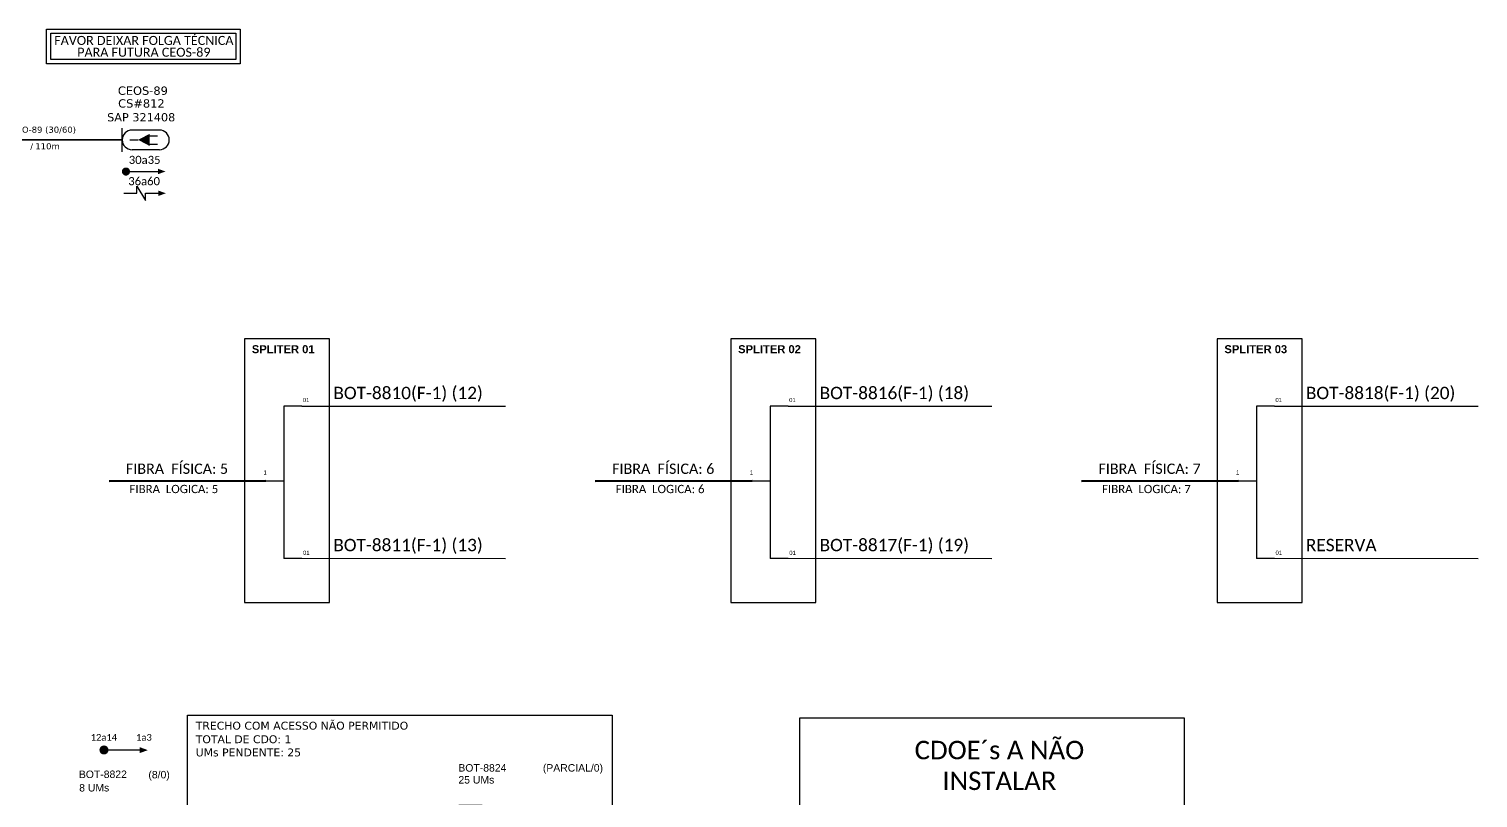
# Model space of a CAD drawing. Header units: millimetres. Extents: x 34016 to 34808, y 58032 to 59264.
# Drawn here: x 34454.2 to 34807.7, y 58984.2 to 59171.8 of the extents above; entities that cross this region are included whole.
import ezdxf
from ezdxf.enums import TextEntityAlignment as Align

# ---------------------------------------------------------------- set-up
doc = ezdxf.new("R2010")
doc.units = ezdxf.units.MM
for name, color, linetype, lineweight in [("20.0-LEGENDA DOS CDO'S", 1, 'Continuous', 0), ('20.1-CDO_INTERIOR', 1, 'Continuous', 0), ('20.2-CDO_POSTE', 1, 'Continuous', 5), ('40.1-ETIQUETAS', 1, 'Continuous', 20)]:
    doc.layers.add(name, color=color, linetype=linetype, lineweight=lineweight)
for name, color, linetype in [('20.4-CEOS', 1, 'Continuous'), ('20.5-CABO AÉREO', 1, 'Continuous'), ('SETA', 7, 'Continuous'), ('texto', 255, 'Continuous'), ('UNIFILAR', 7, 'Continuous')]:
    doc.layers.add(name, color=color, linetype=linetype)
doc.styles.add('ARIAL', font='arial.ttf')
doc.styles.add('siredit', font='verdana.ttf')

# ---------------------------------------------------------------- blocks, each defined once
blk = doc.blocks.new('CDOE-TEXTO PADRÃO')
at = {"layer": "20.0-LEGENDA DOS CDO'S", "color": 0, "style": 'ARIAL'}
for tag, p in [('CDO_N', (0.49, 7.39)), ('SAP', (0.51, 1.67)), ('CORDOALHA', (0.5, 4.33)), ('SPLITER_1', (0.59, -0.91)), ('SPLITER_2', (0.6, -3.55)), ('(XX-XX_F)S', (0.54, -8.29)), ('(XX-XX_L)S', (0.55, -10.83)), ('UMS', (0.55, -13.15))]:
    blk.add_attdef(tag, p, '', height=1.7, rotation=0.118, dxfattribs=at)
blk.add_attdef('FIBRAS_UTILIZADAS', text='', height=1.7, rotation=0.118, dxfattribs=at).set_placement((19.77, 7.43), align=Align.CENTER)
blk = doc.blocks.new('CDOI_INT')
at = {"layer": '20.1-CDO_INTERIOR', "color": 0, "lineweight": 18}
blk.add_lwpolyline([(4.25, -4.25), (4.25, 4.25), (0, 4.25), (0, -4.25)], close=True, dxfattribs=at)
blk.add_circle((2.12, 0), 1.36, dxfattribs=at)
blk.add_arc((0, 0), 4.25, 270, 90, dxfattribs=at)
at = {"layer": "20.0-LEGENDA DOS CDO'S", "color": 0, "style": 'ARIAL'}
for tag, p in [('CDO_N', (-0.08, 10.38)), ('SPLITER_1', (21.18, 10.38)), ('SURVEY', (-0.08, 8.2)), ('SPLITER_2', (21.19, 8.68)), ('SAP', (-0.08, 6.23)), ('1:XX', (5.94, -2.22)), ('UMS', (5.94, -4.24))]:
    blk.add_attdef(tag, p, '', height=1.36, dxfattribs=at)
blk.add_attdef('FIBRAS_UTILIZADAS', text='', height=1.36, dxfattribs=at).set_placement((15.34, 10.38), align=Align.CENTER)

msp = doc.modelspace()

# ---------------------------------------------------------------- linework, layer by layer
at = {"color": 7}
for p, q in [((34527.52, 59096.25), (34506.79, 59096.25)), ((34506.79, 59096.25), (34506.79, 59031.87)), ((34527.52, 59031.87), (34527.52, 59096.25)), ((34646.16, 59096.25), (34625.43, 59096.25)), ((34625.43, 59096.25), (34625.43, 59031.87)), ((34646.16, 59031.87), (34646.16, 59096.25)), ((34764.8, 59096.25), (34744.07, 59096.25)), ((34744.07, 59096.25), (34744.07, 59031.87)), ((34764.8, 59031.87), (34764.8, 59096.25)), ((34506.79, 59031.87), (34527.52, 59031.87)), ((34625.43, 59031.87), (34646.16, 59031.87)), ((34744.07, 59031.87), (34764.8, 59031.87))]:
    msp.add_line(p, q, dxfattribs=at)
at = {"color": 7, "linetype": 'Continuous'}
for p, q in [((34516.35, 59079.78), (34516.35, 59042.66)), ((34520.78, 59079.78), (34516.35, 59079.78)), ((34634.99, 59079.78), (34634.99, 59042.66)), ((34639.42, 59079.78), (34634.99, 59079.78)), ((34753.63, 59079.78), (34753.63, 59042.66)), ((34758.06, 59079.78), (34753.63, 59079.78)), ((34511.97, 59061.61), (34516.33, 59061.61)), ((34630.61, 59061.61), (34634.97, 59061.61)), ((34749.25, 59061.61), (34753.61, 59061.61)), ((34520.78, 59042.66), (34516.35, 59042.66)), ((34639.42, 59042.66), (34634.99, 59042.66)), ((34758.06, 59042.66), (34753.63, 59042.66))]:
    msp.add_line(p, q, dxfattribs=at)
at = {"color": 10, "linetype": 'Continuous'}
for p, q in [((34520.78, 59079.78), (34570.43, 59079.77)), ((34639.42, 59079.78), (34689.07, 59079.77)), ((34758.06, 59079.78), (34807.71, 59079.77)), ((34520.78, 59042.68), (34570.43, 59042.66)), ((34639.42, 59042.68), (34689.07, 59042.66)), ((34758.06, 59042.68), (34807.71, 59042.66))]:
    msp.add_line(p, q, dxfattribs=at)
at = {"color": 3, "ltscale": 9e-07}
for points in [[(34458.46, 59171.82), (34505.69, 59171.82), (34505.69, 59163.31), (34458.46, 59163.31)], [(34459.51, 59170.78), (34504.64, 59170.78), (34504.64, 59164.36), (34459.51, 59164.36)]]:
    msp.add_lwpolyline(points, close=True, dxfattribs=at)
at = {"color": 0, "const_width": 0.99}
msp.add_lwpolyline([(34477.34, 59137.04, 1), (34478.33, 59137.04, 1)], format="xyb", close=True, dxfattribs=at)
at = {"color": 0}
msp.add_lwpolyline([(34480.49, 59131.74), (34480.49, 59133.49), (34482.58, 59129.99), (34482.58, 59131.74)], dxfattribs=at)
at = {"color": 3}
msp.add_lwpolyline([(34596.46, 58963.87), (34492.85, 58963.87), (34492.85, 59004.39), (34596.46, 59004.39)], close=True, dxfattribs=at)
at = {"const_width": 1.1}
msp.add_lwpolyline([(34471.92, 58995.92, 1), (34473.02, 58995.92, 1)], format="xyb", close=True, dxfattribs=at)
at = {"layer": '20.4-CEOS', "color": 252}
for p, q in [((34486.02, 59147.16), (34479.31, 59147.16)), ((34486.02, 59142.37), (34479.31, 59142.37))]:
    msp.add_line(p, q, dxfattribs=at)
for points in [[(34476.92, 59141.88), (34476.92, 59147.65)], [(34478.78, 59144.77), (34480.81, 59144.77)], [(34478.78, 59144.77), (34480.81, 59144.77)], [(34483.46, 59145.72), (34485.5, 59145.72)], [(34483.46, 59145.72), (34485.5, 59145.72)], [(34483.46, 59143.72), (34485.5, 59143.72)], [(34483.46, 59143.72), (34485.5, 59143.72)]]:
    msp.add_lwpolyline(points, dxfattribs=at)
msp.add_lwpolyline([(34480.81, 59144.77, 0, 2.95, 0), (34483.59, 59144.77, 2.95, 2.95, 0)], format="xyseb", dxfattribs=at)
msp.add_lwpolyline([(34480.81, 59144.77, 0, 2.95, 0), (34483.59, 59144.77, 2.95, 2.95, 0)], format="xyseb", dxfattribs=at)
for centre, start, end in [((34479.31, 59144.77), 90, 270), ((34486.02, 59144.77), 270, 90)]:
    msp.add_arc(centre, 2.39, start, end, dxfattribs=at)
at = {"layer": '20.5-CABO AÉREO', "ltscale": 50, "const_width": 0.4}
msp.add_lwpolyline([(34418.66, 59144.77), (34476.92, 59144.77)], dxfattribs=at)
at = {"layer": 'SETA', "color": 0}
for points in [[(34477.84, 59137.04), (34486.35, 59137.04)], [(34477.33, 59131.74), (34480.49, 59131.74)], [(34482.58, 59131.74), (34485.74, 59131.74)]]:
    msp.add_lwpolyline(points, dxfattribs=at)
at = {"layer": 'SETA'}
msp.add_lwpolyline([(34472.47, 58995.92), (34481.92, 58995.92)], dxfattribs=at)
at = {"layer": 'SETA', "color": 0}
for points in [[(34485.66, 59137.72), (34487.48, 59137.06), (34485.66, 59136.4)], [(34485.74, 59132.4), (34487.56, 59131.74), (34485.74, 59131.08)]]:
    msp.add_solid(points, dxfattribs=at)
at = {"layer": 'SETA'}
msp.add_solid([(34481.16, 58996.62), (34483.18, 58995.88), (34481.16, 58995.15)], dxfattribs=at)
at = {"layer": 'texto', "color": 2, "elevation": 1.1}
msp.add_lwpolyline([(34642.24, 59003.76), (34736.01, 59003.76), (34736.01, 58966.56), (34642.24, 58966.56)], close=True, dxfattribs=at)
at = {"layer": 'UNIFILAR', "color": 1, "linetype": 'Continuous', "lineweight": 60}
for p, q in [((34511.97, 59061.61), (34473.71, 59061.49)), ((34630.61, 59061.61), (34592.35, 59061.49)), ((34749.25, 59061.61), (34710.99, 59061.49))]:
    msp.add_line(p, q, dxfattribs=at)

# ---------------------------------------------------------------- block references
at = {"layer": '20.2-CDO_POSTE'}
ref = msp.add_blockref('CDOE-TEXTO PADRÃO', (34474.15, 58976.9), dxfattribs=dict(at, xscale=1.069200003147125, yscale=1.069200003147125, zscale=1.069200003147125))
ref.add_attrib('CDO_N', 'BOT-8822', (34466.35, 58989.07), dxfattribs={"layer": "20.0-LEGENDA DOS CDO'S", "color": 0, "height": 1.817, "rotation": 0.118, "style": 'ARIAL'})
ref.add_attrib('CORDOALHA', '8 UMs', (34466.42, 58985.79), dxfattribs={"layer": '20.1-CDO_INTERIOR', "color": 0, "height": 1.817, "rotation": 0.118, "style": 'ARIAL'})
ref.add_attrib('FIBRAS_UTILIZADAS', '       (8/0)', dxfattribs={"layer": "20.0-LEGENDA DOS CDO'S", "color": 0, "height": 1.8175, "rotation": 0.118, "style": 'ARIAL'}).set_placement((34483.45, 58988.99), align=Align.CENTER)
at = {"layer": '40.1-ETIQUETAS', "color": 251}
ref = msp.add_blockref('CDOI_INT', (34559.04, 58976.77), dxfattribs=dict(at, xscale=1.336957873303117, yscale=1.336957873303117, zscale=1.336957873303117))
ref.add_attrib('CDO_N', 'BOT-8824', (34558.93, 58990.65), dxfattribs={"layer": "20.0-LEGENDA DOS CDO'S", "color": 0, "height": 1.819, "style": 'ARIAL'})
ref.add_attrib('FIBRAS_UTILIZADAS', '(PARCIAL/0)', (34579.55, 58990.65), dxfattribs={"layer": "20.0-LEGENDA DOS CDO'S", "color": 0, "height": 1.8186, "style": 'ARIAL'})
ref.add_attrib('SURVEY', '25 UMs', (34558.94, 58987.73), dxfattribs={"layer": "20.0-LEGENDA DOS CDO'S", "color": 0, "height": 1.819, "style": 'ARIAL'})

# ---------------------------------------------------------------- texts
at = {"color": 3, "style": 'siredit'}
for s, p in [('TRECHO COM ACESSO NÃO PERMITIDO', (34494.86, 59000.89)), ('TOTAL DE CDO: 1', (34494.86, 58997.58)), ('UMs PENDENTE: 25', (34494.86, 58994.36))]:
    msp.add_text(s, height=1.9246, dxfattribs=at).set_placement(p)
at = {"color": 0, "attachment_point": 5}
for s, insert, char_height, width in [('{\\fCalibri|b0|i0|c0|p34;FAVOR DEIXAR FOLGA TÉCNICA}', (34482.2, 59169.02), 2.2, 46.8706), ('{\\fCalibri|b0|i0|c0|p34;PARA FUTURA CEOS-89}', (34482.2, 59166.14), 2.2, 46.8706), ('{\\fCalibri|b0|i0|c0|p34;\\C7;30a35}', (34482.39, 59139.87), 1.98, 25.1052), ('{\\fCalibri|b0|i0|c0|p34;\\C7;36a60}', (34482.26, 59134.68), 1.98, 25.1052)]:
    msp.add_mtext(s, dxfattribs=dict(at, insert=insert, char_height=char_height, width=width))
at = {"layer": '20.4-CEOS', "color": 0, "style": 'siredit'}
for s, height, p in [('CEOS-89', 2.028, (34481.96, 59156.78)), ('CS#812', 2.028, (34481.6, 59153.66)), ('SAP 321408', 2, (34481.55, 59150.29))]:
    msp.add_text(s, height=height, dxfattribs=at).set_placement(p, align=Align.MIDDLE_CENTER)
at = {"layer": '40.1-ETIQUETAS', "color": 0, "style": 'siredit'}
msp.add_text('RJ.BOT.F-10.CEO-89 (30/60)', height=1.5, dxfattribs=at).set_placement((34451.27, 59147.26), align=Align.MIDDLE_CENTER)
msp.add_text('/', height=1.5, dxfattribs=at).set_placement((34455.17, 59143.21), align=Align.MIDDLE_RIGHT)
msp.add_text('110m', height=1.5, dxfattribs=at).set_placement((34455.73, 59143.21), align=Align.MIDDLE_LEFT)
at = {"layer": 'texto'}
for s, insert, char_height, width, attachment_point in [('\\C10;\\fArial|b1|i0|c0|p34;SPLITER 01', (34516.2, 59093.69), 1.9528, 18.2841, 5), ('\\C10;\\fArial|b1|i0|c0|p34;SPLITER 02', (34634.85, 59093.69), 1.9528, 18.2841, 5), ('\\C10;\\fArial|b1|i0|c0|p34;SPLITER 03', (34753.49, 59093.69), 1.9528, 18.2841, 5), ('\\C7;\\fCalibri|b0|i0|c0|p34;BOT-8810(F-1) (12)', (34528.44, 59084.53), 3.0175, 90.9653, 1), ('\\C7;\\fCalibri|b0|i0|c0|p34;BOT-8816(F-1) (18)', (34647.08, 59084.53), 3.0175, 90.9653, 1), ('\\C7;\\fCalibri|b0|i0|c0|p34;BOT-8818(F-1) (20)', (34765.72, 59084.53), 3.0175, 90.9653, 1), ('\\C7;\\fArial|b0|i0|;\\H1.0273588255048;01 ', (34521.8, 59081.3, 1.1), 1.9528, 3.9163, 5), ('\\C7;\\fArial|b0|i0|;\\H1.0273588255048;01 ', (34640.44, 59081.3, 1.1), 1.9528, 3.9163, 5), ('\\C7;\\fArial|b0|i0|;\\H1.0273588255048;01 ', (34759.08, 59081.3, 1.1), 1.9528, 3.9163, 5), ('\\C7;\\fCalibri|b0|i0|c0|p34;FIBRA  FÍSICA: 5', (34490.28, 59064.52), 2.5145, 38.016, 5), ('\\C7;\\fCalibri|b0|i0|c0|p34;FIBRA  FÍSICA: 6', (34608.92, 59064.52), 2.5145, 38.016, 5), ('\\C7;\\fCalibri|b0|i0|c0|p34;FIBRA  FÍSICA: 7', (34727.57, 59064.52), 2.5145, 38.016, 5), ('\\C7;\\fArial|b0|i0|;\\H1.0273588255048;1', (34511.79, 59063.62), 1.9528, 1.9343, 5), ('\\C7;\\fArial|b0|i0|;\\H1.0273588255048;1', (34630.43, 59063.62), 1.9528, 1.9343, 5), ('\\C7;\\fArial|b0|i0|;\\H1.0273588255048;1', (34749.07, 59063.62), 1.9528, 1.9343, 5), ('\\C7;\\fCalibri|b0|i0|c0|p34;FIBRA  LOGICA: 5', (34489.52, 59059.58), 2.0117, 38.016, 5), ('\\C7;\\fCalibri|b0|i0|c0|p34;FIBRA  LOGICA: 6', (34608.16, 59059.58), 2.0117, 38.016, 5), ('\\C7;\\fCalibri|b0|i0|c0|p34;FIBRA  LOGICA: 7', (34726.81, 59059.58), 2.0117, 38.016, 5), ('\\C7;\\fCalibri|b0|i0|c0|p34;BOT-8811(F-1) (13)', (34528.42, 59047.43), 3.0175, 90.9653, 1), ('\\C7;\\fCalibri|b0|i0|c0|p34;BOT-8817(F-1) (19)', (34647.07, 59047.43), 3.0175, 90.9653, 1), ('\\C7;\\fCalibri|b0|i0|c0|p34;RESERVA', (34765.71, 59047.43), 3.0175, 90.9653, 1), ('\\C7;\\fArial|b0|i0|;\\H1.0273588255048;01 ', (34521.83, 59044.02, 1.1), 1.9528, 3.9163, 5), ('\\C7;\\fArial|b0|i0|;\\H1.0273588255048;01 ', (34640.47, 59044.02, 1.1), 1.9528, 3.9163, 5), ('\\C7;\\fArial|b0|i0|;\\H1.0273588255048;01 ', (34759.11, 59044.02, 1.1), 1.9528, 3.9163, 5), ('\\C7;\\fCalibri|b0|i0|c0|p34;12a14', (34472.44, 58998.99), 1.65, 27.8947, 5), ('\\C7;\\fCalibri|b0|i0|c0|p34;1a3', (34482.22, 58998.99), 1.65, 27.8947, 5), ('\\C2;\\fCalibri|b0|i0|c0|p34;CDOE´s A NÃO INSTALAR', (34690.94, 58992.13), 4.5, 54.4834, 5)]:
    msp.add_mtext(s, dxfattribs=dict(at, insert=insert, char_height=char_height, width=width, attachment_point=attachment_point))

doc.saveas('drawing.dxf')
